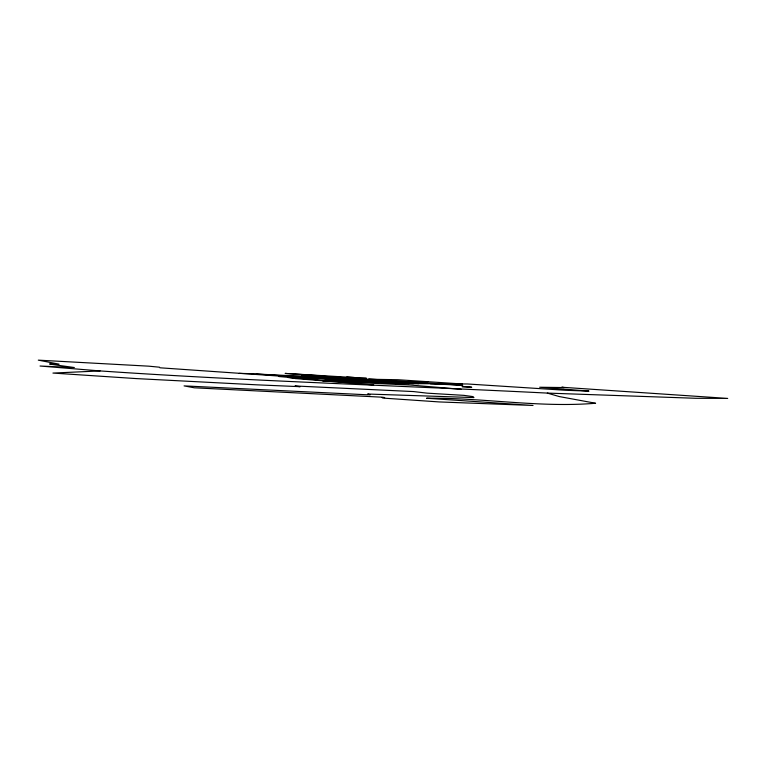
<?xml version="1.0" encoding="UTF-8"?>
<svg xmlns="http://www.w3.org/2000/svg" width="766" height="766" viewBox="0 0 766 766"><rect width="100%" height="100%" fill="white"/><g stroke="black" fill="none" stroke-linecap="round" stroke-linejoin="round"><path stroke-width="1.15" d="M331.343 378.05L336.906 379.036L278.996 376.546L316.262 379.735L343.924 380.932M100.087 370.926L52.931 373.071L136.377 378.595L256.811 384.829L300.167 386.677L294.929 386.083L298.414 386.131L413.592 391.57L427.15 393.159L463.89 395.361L472.986 396.596L473.953 397.583L367.661 394.03L370.284 394.729L367.058 394.777L184.07 385.892L194.315 387.797L382.043 397.181L384.685 397.564L382.09 397.631L385.068 398.224L439.186 401.93L533.031 405.463L426.576 398.243C482.963 397.535 539.207 407.972 595.584 403.251L559.257 396.558L547.317 393.092C398.234 385.537 249.017 381.152 100.087 370.926L40.043 366.024L74.35 367.536L51.542 364.377L49.599 363.955L59.097 364.166L38.3 360.144L148.738 366.167L159.5 367.201L159.931 367.795L280.816 376.183M239.155 373.387L251.095 373.655L395.696 383.517L467.394 383.977L565.854 390.287L588.987 391.11L539.647 387.242L564.226 387.567L561.765 387.232L727.7 398.416L695.72 398.282L547.317 393.092M324.918 378.682L342.498 378.806M256.179 374L311.59 376.709M296.748 377.188L308.037 377.159L335.173 378.739M352.408 378.222L366.483 378.299L285.144 373.415L321.289 375.847L301.536 375.704L331.448 377.734L352.408 378.222L317.095 375.828M462.53 384.005L397.832 379.725L350.694 378.911L418.753 383.661M427.83 381.707L386.466 381.468M290.802 376.365L307.606 376.441L413.449 383.622M372.362 381.42L368.053 381.401L398.579 383.421M372.468 381.698L376.767 381.727M381.937 381.755L409.121 383.594M370.821 381.755L382.722 381.822M376.872 381.995L381.181 382.023M386.342 382.052L390.65 382.071M377.724 382.224L389.635 382.291M390.756 382.349L395.055 382.378M389.999 382.617L378.251 382.224M395.16 382.646L399.469 382.674M399.574 382.952L403.874 382.971M388.305 382.943L400.216 383.01M403.979 383.249L408.288 383.268M395.218 383.402L407.119 383.479M361.83 381.19L380.051 381.353M343.905 380.932L372.793 382.148L359.704 381.162M322.792 381.028L409.906 385.001L461.189 389.291M354.428 377.485L346.768 376.968M334.656 378.634L337.26 378.768M439.962 383.852L368.8 379.007M379.352 381.803L403.749 383.46M370.064 381.267L403.96 383.565M442.595 383.881L462.779 385.288L430.454 383.776M373.712 384.953L295.906 378.605M351.795 380.52L359.723 381.162M295.925 378.605L287.92 377.494M340.104 378.643L340.88 378.777M467.26 386.82L462.042 386.629L471.741 387.251L467.26 386.82"/></g></svg>
